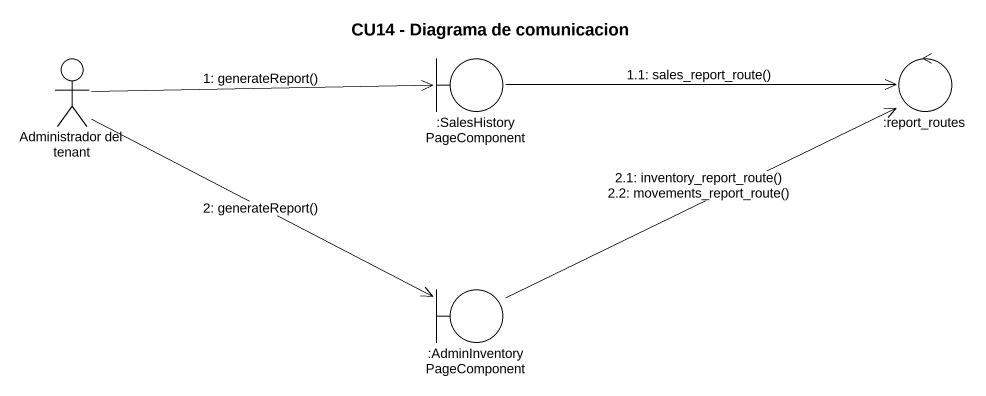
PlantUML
@startuml
title CU14 - Diagrama de comunicacion
actor "Administrador del tenant" as Administrador_del_tenant
boundary ":SalesHistoryPageComponent" as SalesHistoryPageComponent
control ":report_routes" as report_routes
boundary ":AdminInventoryPageComponent" as AdminInventoryPageComponent
Administrador_del_tenant -right-> SalesHistoryPageComponent : 1: generateReport()
SalesHistoryPageComponent -right-> report_routes : 1.1: sales_report_route()
Administrador_del_tenant -right-> AdminInventoryPageComponent : 2: generateReport()
AdminInventoryPageComponent -right-> report_routes : 2.1: inventory_report_route()\n2.2: movements_report_route()
@enduml
